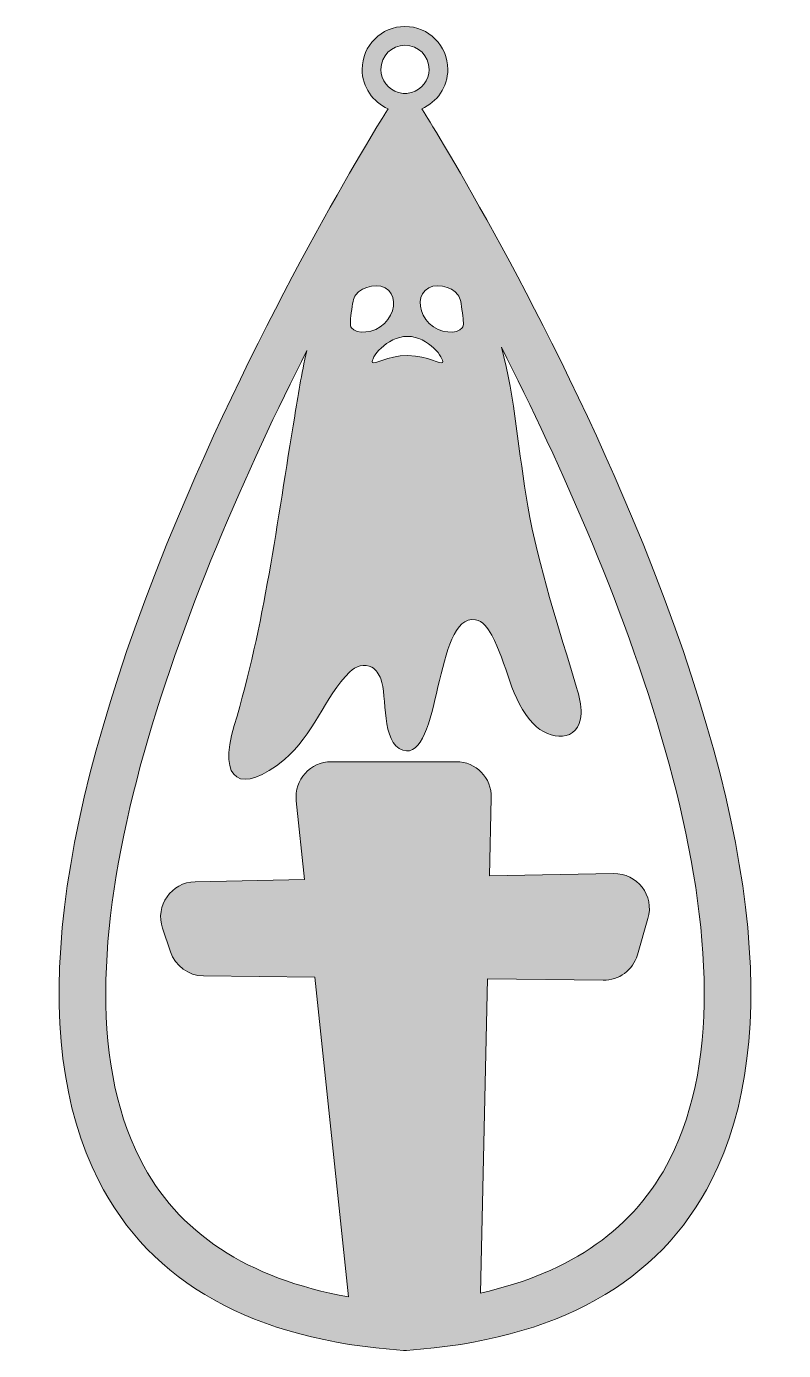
# Model space of a CAD drawing. Extents: x 687 to 2314, y -2921 to -78.
import ezdxf

# ---------------------------------------------------------------- set-up
doc = ezdxf.new("R2010")
doc.units = 0
doc.header["$MEASUREMENT"] = 0
doc.layers.add('Layer 1', color=7, linetype='Continuous')

msp = doc.modelspace()

# ---------------------------------------------------------------- hatches: boundary and pattern name
at = {"layer": 'Layer 1', "true_color": 0x6870b5}
h = msp.add_hatch(color=173, dxfattribs=at)
h.dxf.hatch_style = 2
edge = h.paths.add_edge_path()
edge.add_spline(control_points=[(1987.3, -1129.7), (1789.9, -658.5), (1545.3, -268.5), (1542.8, -264.7), (1542.8, -264.7), (1536.6, -254.9), (1536.6, -254.9), (1569.4, -240.7), (1592.4, -208.2), (1592.4, -170.2), (1592.4, -119.3), (1551.2, -78.1), (1500.4, -78.1), (1449.6, -78.1), (1408.4, -119.3), (1408.4, -170.2), (1408.4, -208.2), (1431.4, -240.7), (1464.2, -254.9), (1464.2, -254.9), (1458, -264.7), (1458, -264.7), (1455.6, -268.5), (1211, -658.5), (1013.6, -1129.7), (744.9, -1771.1), (687.1, -2251), (841.9, -2555.8), (953.8, -2775.9), (1174.1, -2898.8), (1497, -2921.1), (1497, -2921.1), (1500.4, -2921.3), (1500.4, -2921.3), (1500.4, -2921.3), (1503.9, -2921.1), (1503.9, -2921.1), (1826.7, -2898.8), (2047.1, -2775.9), (2158.9, -2555.8), (2313.8, -2251), (2256, -1771.1), (1987.3, -1129.7)], knot_values=[0, 0, 0, 0, 1, 1, 1, 2, 2, 2, 3, 3, 3, 4, 4, 4, 5, 5, 5, 6, 6, 6, 7, 7, 7, 8, 8, 8, 9, 9, 9, 10, 10, 10, 11, 11, 11, 12, 12, 12, 13, 13, 13, 14, 14, 14, 14], degree=3, periodic=1)
edge = h.paths.add_edge_path()
edge.add_spline(control_points=[(1614.3, -654.5), (1619.8, -662), (1621.1, -672.5), (1623.9, -693.4), (1626.1, -711.3), (1627.3, -720.2), (1623.5, -725.3), (1613.2, -739.3), (1574.4, -737.6), (1552.7, -716.1), (1530.6, -694), (1526.5, -662.3), (1543.5, -645.2), (1562.3, -626.4), (1600.4, -635.9), (1614.3, -654.5)], knot_values=[0, 0, 0, 0, 1, 1, 1, 2, 2, 2, 3, 3, 3, 4, 4, 4, 5, 5, 5, 5], degree=3, periodic=1)
edge = h.paths.add_edge_path()
edge.add_spline(control_points=[(1505.8, -743.6), (1551.3, -743.6), (1585.9, -791.8), (1581, -799.6), (1577.2, -805.6), (1551.9, -785.1), (1506.8, -784.8), (1460.6, -784.6), (1434.5, -805.8), (1430.5, -799.6), (1425.6, -791.7), (1460.3, -743.6), (1505.8, -743.6)], knot_values=[0, 0, 0, 0, 1, 1, 1, 2, 2, 2, 3, 3, 3, 4, 4, 4, 4], degree=3, periodic=1)
edge = h.paths.add_edge_path()
edge.add_spline(control_points=[(1448.8, -170.2), (1448.8, -141.7), (1471.9, -118.5), (1500.4, -118.5), (1529, -118.5), (1552.1, -141.7), (1552.1, -170.2), (1552.1, -193.8), (1536.3, -213.8), (1514.5, -219.9), (1510, -221.2), (1505.3, -221.9), (1500.4, -221.9), (1495.5, -221.9), (1490.8, -221.2), (1486.3, -219.9), (1464.6, -213.8), (1448.8, -193.8), (1448.8, -170.2)], knot_values=[0, 0, 0, 0, 1, 1, 1, 2, 2, 2, 3, 3, 3, 4, 4, 4, 5, 5, 5, 6, 6, 6, 6], degree=3, periodic=1)
edge = h.paths.add_edge_path()
edge.add_spline(control_points=[(1385.1, -693.4), (1387.8, -672.5), (1389.2, -662), (1394.6, -654.5), (1408.5, -635.9), (1446.6, -626.4), (1465.4, -645.2), (1482.5, -662.3), (1478.2, -694), (1456.2, -716.1), (1434.6, -737.6), (1395.7, -739.3), (1385.4, -725.3), (1381.7, -720.2), (1382.8, -711.3), (1385.1, -693.4)], knot_values=[0, 0, 0, 0, 1, 1, 1, 2, 2, 2, 3, 3, 3, 4, 4, 4, 5, 5, 5, 5], degree=3, periodic=1)
edge = h.paths.add_edge_path()
edge.add_spline(control_points=[(2069.6, -2510.4), (1994.6, -2658.1), (1858.1, -2754.3), (1662.8, -2797.8), (1662.8, -2797.8), (1677.5, -2123.5), (1677.5, -2123.5), (1677.5, -2123.5), (1926.2, -2126.3), (1926.2, -2126.3), (1960.2, -2126.7), (1990.3, -2104.4), (1999.8, -2071.8), (1999.8, -2071.8), (2022.5, -1993.9), (2022.5, -1993.9), (2036.7, -1944.8), (1999.3, -1896), (1948.3, -1897), (1948.3, -1897), (1682.3, -1902.2), (1682.3, -1902.2), (1682.3, -1902.2), (1685.9, -1734.2), (1685.9, -1734.2), (1686.9, -1691.8), (1652.8, -1656.9), (1610.3, -1656.9), (1610.3, -1656.9), (1342, -1656.9), (1342, -1656.9), (1297.1, -1656.9), (1262, -1695.8), (1266.7, -1740.6), (1266.7, -1740.6), (1284.6, -1910.1), (1284.6, -1910.1), (1284.6, -1910.1), (1049.6, -1914.7), (1049.6, -1914.7), (998.5, -1915.7), (963, -1966.2), (979.4, -2014.7), (979.4, -2014.7), (996.5, -2065.2), (996.5, -2065.2), (1006.8, -2095.7), (1035.3, -2116.4), (1067.4, -2116.7), (1067.4, -2116.7), (1306.6, -2119.4), (1306.6, -2119.4), (1306.6, -2119.4), (1379.1, -2806), (1379.1, -2806), (1161.9, -2767.3), (1011.5, -2668.3), (931.3, -2510.5), (709.3, -2073.3), (1035.1, -1276.8), (1289.8, -773.7), (1277.7, -824.7), (1270, -874.8), (1263.4, -914.6), (1244.5, -1028.3), (1228.2, -1141.3), (1208.3, -1253.7), (1188.9, -1362.8), (1166, -1471.2), (1133.7, -1579), (1097.3, -1699.8), (1148.4, -1729.1), (1241.4, -1652.3), (1303.3, -1601), (1327.6, -1518.2), (1381.7, -1464.2), (1394, -1452), (1414, -1445.5), (1429.1, -1454), (1438.5, -1459.3), (1444.5, -1469.1), (1448.5, -1479.2), (1462.4, -1514.9), (1448.7, -1618), (1496, -1632.4), (1578.1, -1657.6), (1562.8, -1338.1), (1651.7, -1352), (1668, -1354.6), (1678.6, -1370.4), (1686.7, -1385), (1719.8, -1444.1), (1727.6, -1525.9), (1776.3, -1575.7), (1810.8, -1611), (1875, -1618.1), (1878.8, -1553.8), (1880, -1534.8), (1874.5, -1515.9), (1869.1, -1497.6), (1830.7, -1368.6), (1787.9, -1240.4), (1764.3, -1108), (1744.1, -994.6), (1737.5, -877), (1707.5, -766.6), (1962.8, -1269.2), (2292.7, -2071), (2069.6, -2510.4)], knot_values=[0, 0, 0, 0, 1, 1, 1, 2, 2, 2, 3, 3, 3, 4, 4, 4, 5, 5, 5, 6, 6, 6, 7, 7, 7, 8, 8, 8, 9, 9, 9, 10, 10, 10, 11, 11, 11, 12, 12, 12, 13, 13, 13, 14, 14, 14, 15, 15, 15, 16, 16, 16, 17, 17, 17, 18, 18, 18, 19, 19, 19, 20, 20, 20, 21, 21, 21, 22, 22, 22, 23, 23, 23, 24, 24, 24, 25, 25, 25, 26, 26, 26, 27, 27, 27, 28, 28, 28, 29, 29, 29, 30, 30, 30, 31, 31, 31, 32, 32, 32, 33, 33, 33, 34, 34, 34, 35, 35, 35, 36, 36, 36, 36], degree=3, periodic=1)

# ---------------------------------------------------------------- linework, layer by layer
at = {"layer": 'Layer 1', "lineweight": 0}
for points, knots in [([(1987.3, -1129.7), (1789.9, -658.5), (1545.3, -268.5), (1542.8, -264.7), (1542.8, -264.7), (1536.6, -254.9), (1536.6, -254.9), (1569.4, -240.7), (1592.4, -208.2), (1592.4, -170.2), (1592.4, -119.3), (1551.2, -78.1), (1500.4, -78.1), (1449.6, -78.1), (1408.4, -119.3), (1408.4, -170.2), (1408.4, -208.2), (1431.4, -240.7), (1464.2, -254.9), (1464.2, -254.9), (1458, -264.7), (1458, -264.7), (1455.6, -268.5), (1211, -658.5), (1013.6, -1129.7), (744.9, -1771.1), (687.1, -2251), (841.9, -2555.8), (953.8, -2775.9), (1174.1, -2898.8), (1497, -2921.1), (1497, -2921.1), (1500.4, -2921.3), (1500.4, -2921.3), (1500.4, -2921.3), (1503.9, -2921.1), (1503.9, -2921.1), (1826.7, -2898.8), (2047.1, -2775.9), (2158.9, -2555.8), (2313.8, -2251), (2256, -1771.1), (1987.3, -1129.7)], [0, 0, 0, 0, 1, 1, 1, 2, 2, 2, 3, 3, 3, 4, 4, 4, 5, 5, 5, 6, 6, 6, 7, 7, 7, 8, 8, 8, 9, 9, 9, 10, 10, 10, 11, 11, 11, 12, 12, 12, 13, 13, 13, 14, 14, 14, 14]), ([(1448.8, -170.2), (1448.8, -141.7), (1471.9, -118.5), (1500.4, -118.5), (1529, -118.5), (1552.1, -141.7), (1552.1, -170.2), (1552.1, -193.8), (1536.3, -213.8), (1514.5, -219.9), (1510, -221.2), (1505.3, -221.9), (1500.4, -221.9), (1495.5, -221.9), (1490.8, -221.2), (1486.3, -219.9), (1464.6, -213.8), (1448.8, -193.8), (1448.8, -170.2)], [0, 0, 0, 0, 1, 1, 1, 2, 2, 2, 3, 3, 3, 4, 4, 4, 5, 5, 5, 6, 6, 6, 6]), ([(1385.1, -693.4), (1387.8, -672.5), (1389.2, -662), (1394.6, -654.5), (1408.5, -635.9), (1446.6, -626.4), (1465.4, -645.2), (1482.5, -662.3), (1478.2, -694), (1456.2, -716.1), (1434.6, -737.6), (1395.7, -739.3), (1385.4, -725.3), (1381.7, -720.2), (1382.8, -711.3), (1385.1, -693.4)], [0, 0, 0, 0, 1, 1, 1, 2, 2, 2, 3, 3, 3, 4, 4, 4, 5, 5, 5, 5]), ([(1614.3, -654.5), (1619.8, -662), (1621.1, -672.5), (1623.9, -693.4), (1626.1, -711.3), (1627.3, -720.2), (1623.5, -725.3), (1613.2, -739.3), (1574.4, -737.6), (1552.7, -716.1), (1530.6, -694), (1526.5, -662.3), (1543.5, -645.2), (1562.3, -626.4), (1600.4, -635.9), (1614.3, -654.5)], [0, 0, 0, 0, 1, 1, 1, 2, 2, 2, 3, 3, 3, 4, 4, 4, 5, 5, 5, 5]), ([(2069.6, -2510.4), (1994.6, -2658.1), (1858.1, -2754.3), (1662.8, -2797.8), (1662.8, -2797.8), (1677.5, -2123.5), (1677.5, -2123.5), (1677.5, -2123.5), (1926.2, -2126.3), (1926.2, -2126.3), (1960.2, -2126.7), (1990.3, -2104.4), (1999.8, -2071.8), (1999.8, -2071.8), (2022.5, -1993.9), (2022.5, -1993.9), (2036.7, -1944.8), (1999.3, -1896), (1948.3, -1897), (1948.3, -1897), (1682.3, -1902.2), (1682.3, -1902.2), (1682.3, -1902.2), (1685.9, -1734.2), (1685.9, -1734.2), (1686.9, -1691.8), (1652.8, -1656.9), (1610.3, -1656.9), (1610.3, -1656.9), (1342, -1656.9), (1342, -1656.9), (1297.1, -1656.9), (1262, -1695.8), (1266.7, -1740.6), (1266.7, -1740.6), (1284.6, -1910.1), (1284.6, -1910.1), (1284.6, -1910.1), (1049.6, -1914.7), (1049.6, -1914.7), (998.5, -1915.7), (963, -1966.2), (979.4, -2014.7), (979.4, -2014.7), (996.5, -2065.2), (996.5, -2065.2), (1006.8, -2095.7), (1035.3, -2116.4), (1067.4, -2116.7), (1067.4, -2116.7), (1306.6, -2119.4), (1306.6, -2119.4), (1306.6, -2119.4), (1379.1, -2806), (1379.1, -2806), (1161.9, -2767.3), (1011.5, -2668.3), (931.3, -2510.5), (709.3, -2073.3), (1035.1, -1276.8), (1289.8, -773.7), (1277.7, -824.7), (1270, -874.8), (1263.4, -914.6), (1244.5, -1028.3), (1228.2, -1141.3), (1208.3, -1253.7), (1188.9, -1362.8), (1166, -1471.2), (1133.7, -1579), (1097.3, -1699.8), (1148.4, -1729.1), (1241.4, -1652.3), (1303.3, -1601), (1327.6, -1518.2), (1381.7, -1464.2), (1394, -1452), (1414, -1445.5), (1429.1, -1454), (1438.5, -1459.3), (1444.5, -1469.1), (1448.5, -1479.2), (1462.4, -1514.9), (1448.7, -1618), (1496, -1632.4), (1578.1, -1657.6), (1562.8, -1338.1), (1651.7, -1352), (1668, -1354.6), (1678.6, -1370.4), (1686.7, -1385), (1719.8, -1444.1), (1727.6, -1525.9), (1776.3, -1575.7), (1810.8, -1611), (1875, -1618.1), (1878.8, -1553.8), (1880, -1534.8), (1874.5, -1515.9), (1869.1, -1497.6), (1830.7, -1368.6), (1787.9, -1240.4), (1764.3, -1108), (1744.1, -994.6), (1737.5, -877), (1707.5, -766.6), (1962.8, -1269.2), (2292.7, -2071), (2069.6, -2510.4)], [0, 0, 0, 0, 1, 1, 1, 2, 2, 2, 3, 3, 3, 4, 4, 4, 5, 5, 5, 6, 6, 6, 7, 7, 7, 8, 8, 8, 9, 9, 9, 10, 10, 10, 11, 11, 11, 12, 12, 12, 13, 13, 13, 14, 14, 14, 15, 15, 15, 16, 16, 16, 17, 17, 17, 18, 18, 18, 19, 19, 19, 20, 20, 20, 21, 21, 21, 22, 22, 22, 23, 23, 23, 24, 24, 24, 25, 25, 25, 26, 26, 26, 27, 27, 27, 28, 28, 28, 29, 29, 29, 30, 30, 30, 31, 31, 31, 32, 32, 32, 33, 33, 33, 34, 34, 34, 35, 35, 35, 36, 36, 36, 36]), ([(1505.8, -743.6), (1551.3, -743.6), (1585.9, -791.8), (1581, -799.6), (1577.2, -805.6), (1551.9, -785.1), (1506.8, -784.8), (1460.6, -784.6), (1434.5, -805.8), (1430.5, -799.6), (1425.6, -791.7), (1460.3, -743.6), (1505.8, -743.6)], [0, 0, 0, 0, 1, 1, 1, 2, 2, 2, 3, 3, 3, 4, 4, 4, 4])]:
    msp.add_open_spline(points, degree=3, knots=knots, dxfattribs=at)

doc.saveas('drawing.dxf')
